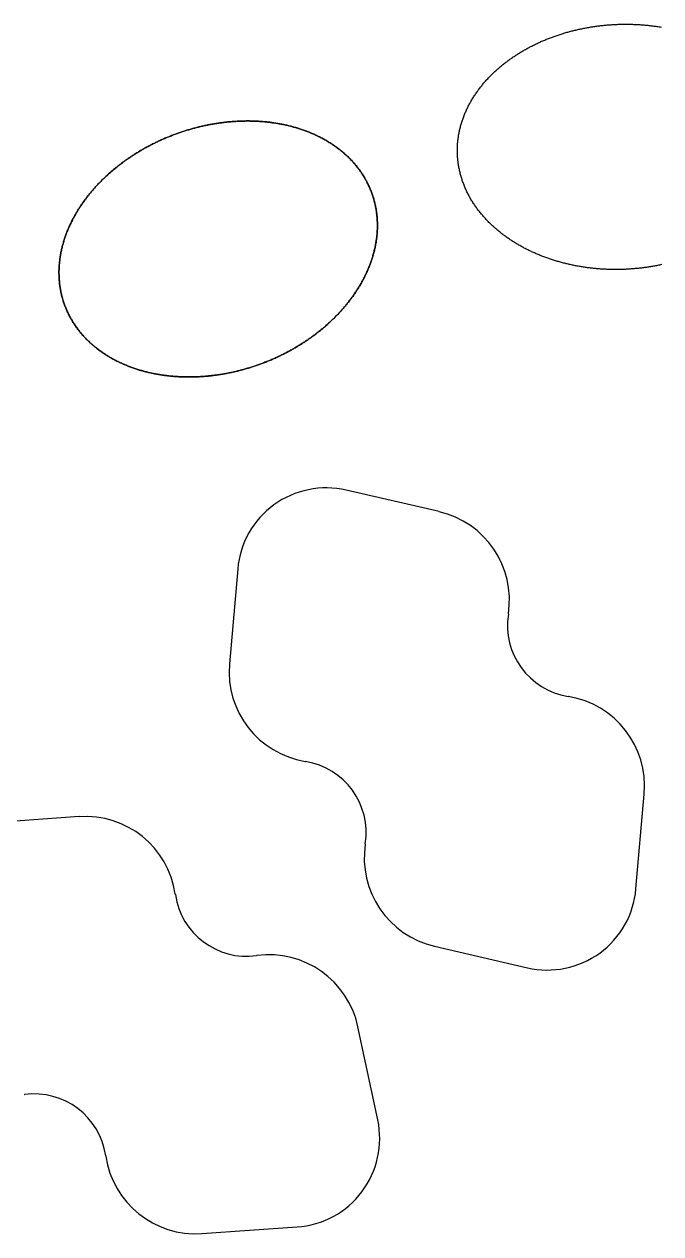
# Model space of a CAD drawing. Extents: x -88 to 61, y -41 to 84.
# Drawn here: x -58.2 to -27, y 23.8 to 83 of the extents above; entities that cross this region are included whole.
import ezdxf

# ---------------------------------------------------------------- set-up
doc = ezdxf.new("R2010")
doc.units = 0
doc.layers.get('0').update_dxf_attribs({"linetype": 'continuous'})

# ---------------------------------------------------------------- blocks, each defined once
blk = doc.blocks.new('CUT')
at = {"color": 0}
for p, q in [((-37.891, 59.14), (-42.439, 60.19)), ((-47.747, 56.334), (-48.152, 51.684)), ((-34.501, 54.117), (-34.498, 54.134)), ((-31.559, 50.09), (-31.577, 50.092)), ((-44.441, 46.91), (-44.423, 46.908)), ((-28.253, 40.666), (-27.848, 45.316)), ((-55.506, 44.207), (-60.163, 43.882)), ((-41.499, 42.883), (-41.502, 42.866)), ((-50.796, 40.394), (-50.798, 40.412)), ((-46.805, 37.403), (-46.823, 37.401)), ((-38.109, 37.86), (-33.561, 36.81)), ((-40.889, 29.358), (-41.86, 33.923)), ((-58.195, 30.597), (-58.177, 30.599)), ((-54.204, 27.606), (-54.202, 27.588)), ((-49.494, 23.793), (-44.837, 24.118))]:
    blk.add_line(p, q, dxfattribs=at)
blk.add_lwpolyline([(-27.001, 71.233), (-27.05, 71.222), (-27.099, 71.212), (-27.148, 71.202), (-27.197, 71.192), (-27.246, 71.183), (-27.295, 71.174), (-27.344, 71.164), (-27.393, 71.156), (-27.443, 71.147), (-27.492, 71.139), (-27.541, 71.131), (-27.591, 71.123), (-27.64, 71.115), (-27.69, 71.108), (-27.739, 71.1), (-27.789, 71.093), (-27.838, 71.087), (-27.888, 71.08), (-27.937, 71.074), (-27.987, 71.068), (-28.037, 71.062), (-28.086, 71.057), (-28.136, 71.051), (-28.186, 71.046), (-28.235, 71.041), (-28.285, 71.037), (-28.335, 71.032), (-28.385, 71.028), (-28.435, 71.024), (-28.485, 71.021), (-28.535, 71.017), (-28.584, 71.014), (-28.634, 71.011), (-28.684, 71.008), (-28.734, 71.006), (-28.784, 71.004), (-28.834, 71.001), (-28.884, 71), (-28.934, 70.998), (-28.984, 70.997), (-29.034, 70.996), (-29.084, 70.995), (-29.134, 70.994), (-29.184, 70.994), (-29.234, 70.994), (-29.284, 70.994), (-29.334, 70.994), (-29.384, 70.995), (-29.434, 70.995), (-29.484, 70.996), (-29.534, 70.998), (-29.584, 70.999), (-29.634, 71.001), (-29.684, 71.003), (-29.734, 71.005), (-29.784, 71.007), (-29.834, 71.01), (-29.884, 71.013), (-29.933, 71.016), (-29.983, 71.019), (-30.033, 71.023), (-30.083, 71.027), (-30.133, 71.031), (-30.183, 71.035), (-30.233, 71.04), (-30.282, 71.045), (-30.332, 71.05), (-30.382, 71.055), (-30.431, 71.061), (-30.481, 71.066), (-30.531, 71.072), (-30.58, 71.079), (-30.63, 71.085), (-30.679, 71.092), (-30.729, 71.099), (-30.778, 71.106), (-30.828, 71.114), (-30.877, 71.121), (-30.927, 71.129), (-30.976, 71.137), (-31.025, 71.146), (-31.075, 71.155), (-31.124, 71.163), (-31.173, 71.173), (-31.222, 71.182), (-31.271, 71.192), (-31.32, 71.202), (-31.369, 71.212), (-31.418, 71.222), (-31.467, 71.233), (-31.516, 71.244), (-31.564, 71.255), (-31.613, 71.266), (-31.662, 71.278), (-31.71, 71.29), (-31.759, 71.302), (-31.807, 71.314), (-31.855, 71.327), (-31.904, 71.34), (-31.952, 71.353), (-32, 71.366), (-32.048, 71.38), (-32.096, 71.394), (-32.144, 71.408), (-32.192, 71.423), (-32.24, 71.437), (-32.288, 71.452), (-32.335, 71.467), (-32.383, 71.483), (-32.43, 71.499), (-32.478, 71.514), (-32.525, 71.531), (-32.572, 71.547), (-32.619, 71.564), (-32.666, 71.581), (-32.713, 71.598), (-32.76, 71.616), (-32.807, 71.633), (-32.853, 71.652), (-32.9, 71.67), (-32.946, 71.688), (-32.993, 71.707), (-33.039, 71.726), (-33.085, 71.746), (-33.131, 71.765), (-33.177, 71.785), (-33.223, 71.805), (-33.268, 71.826), (-33.314, 71.847), (-33.359, 71.867), (-33.404, 71.889), (-33.45, 71.91), (-33.495, 71.932), (-33.54, 71.954), (-33.584, 71.976), (-33.629, 71.999), (-33.673, 72.022), (-33.718, 72.045), (-33.762, 72.068), (-33.806, 72.092), (-33.85, 72.116), (-33.893, 72.14), (-33.937, 72.165), (-33.98, 72.19), (-34.024, 72.215), (-34.067, 72.24), (-34.11, 72.266), (-34.153, 72.291), (-34.195, 72.318), (-34.238, 72.344), (-34.28, 72.371), (-34.322, 72.398), (-34.364, 72.425), (-34.406, 72.453), (-34.447, 72.481), (-34.488, 72.509), (-34.529, 72.537), (-34.57, 72.566), (-34.611, 72.595), (-34.652, 72.624), (-34.692, 72.654), (-34.732, 72.684), (-34.772, 72.714), (-34.812, 72.744), (-34.851, 72.775), (-34.89, 72.806), (-34.929, 72.837), (-34.968, 72.869), (-35.007, 72.9), (-35.045, 72.932), (-35.083, 72.965), (-35.121, 72.998), (-35.159, 73.031), (-35.196, 73.064), (-35.233, 73.097), (-35.27, 73.131), (-35.306, 73.165), (-35.343, 73.2), (-35.379, 73.234), (-35.414, 73.269), (-35.45, 73.305), (-35.485, 73.34), (-35.52, 73.376), (-35.555, 73.412), (-35.589, 73.448), (-35.623, 73.485), (-35.657, 73.522), (-35.69, 73.559), (-35.723, 73.597), (-35.756, 73.635), (-35.788, 73.673), (-35.82, 73.711), (-35.852, 73.75), (-35.883, 73.788), (-35.915, 73.828), (-35.945, 73.867), (-35.976, 73.907), (-36.006, 73.947), (-36.035, 73.987), (-36.065, 74.027), (-36.094, 74.068), (-36.122, 74.109), (-36.151, 74.151), (-36.178, 74.192), (-36.206, 74.234), (-36.233, 74.276), (-36.259, 74.318), (-36.286, 74.361), (-36.312, 74.404), (-36.337, 74.447), (-36.362, 74.49), (-36.387, 74.533), (-36.411, 74.577), (-36.435, 74.621), (-36.458, 74.665), (-36.481, 74.71), (-36.503, 74.755), (-36.525, 74.799), (-36.547, 74.845), (-36.568, 74.89), (-36.588, 74.936), (-36.608, 74.981), (-36.628, 75.027), (-36.647, 75.073), (-36.666, 75.12), (-36.684, 75.166), (-36.702, 75.213), (-36.719, 75.26), (-36.736, 75.307), (-36.752, 75.354), (-36.768, 75.402), (-36.784, 75.449), (-36.798, 75.497), (-36.813, 75.545), (-36.826, 75.593), (-36.839, 75.641), (-36.852, 75.69), (-36.864, 75.738), (-36.876, 75.787), (-36.887, 75.836), (-36.898, 75.884), (-36.908, 75.933), (-36.917, 75.983), (-36.926, 76.032), (-36.935, 76.081), (-36.943, 76.13), (-36.95, 76.18), (-36.957, 76.229), (-36.963, 76.279), (-36.969, 76.329), (-36.974, 76.378), (-36.978, 76.428), (-36.982, 76.478), (-36.986, 76.528), (-36.989, 76.578), (-36.991, 76.628), (-36.993, 76.678), (-36.994, 76.728), (-36.995, 76.778), (-36.995, 76.828), (-36.995, 76.878), (-36.994, 76.928), (-36.992, 76.978), (-36.99, 77.028), (-36.988, 77.078), (-36.985, 77.127), (-36.981, 77.177), (-36.977, 77.227), (-36.972, 77.277), (-36.966, 77.327), (-36.961, 77.376), (-36.954, 77.426), (-36.947, 77.475), (-36.94, 77.525), (-36.932, 77.574), (-36.923, 77.623), (-36.914, 77.673), (-36.904, 77.722), (-36.894, 77.771), (-36.884, 77.819), (-36.872, 77.868), (-36.861, 77.917), (-36.848, 77.965), (-36.836, 78.014), (-36.823, 78.062), (-36.809, 78.11), (-36.795, 78.158), (-36.78, 78.206), (-36.765, 78.253), (-36.749, 78.301), (-36.733, 78.348), (-36.716, 78.395), (-36.699, 78.442), (-36.682, 78.489), (-36.664, 78.536), (-36.645, 78.582), (-36.626, 78.628), (-36.607, 78.675), (-36.587, 78.72), (-36.567, 78.766), (-36.546, 78.812), (-36.525, 78.857), (-36.503, 78.902), (-36.481, 78.947), (-36.459, 78.992), (-36.436, 79.036), (-36.412, 79.08), (-36.389, 79.124), (-36.365, 79.168), (-36.34, 79.212), (-36.315, 79.255), (-36.29, 79.298), (-36.264, 79.341), (-36.238, 79.384), (-36.212, 79.426), (-36.185, 79.469), (-36.158, 79.511), (-36.131, 79.552), (-36.103, 79.594), (-36.074, 79.635), (-36.046, 79.676), (-36.017, 79.717), (-35.988, 79.757), (-35.958, 79.798), (-35.928, 79.838), (-35.898, 79.878), (-35.867, 79.917), (-35.836, 79.956), (-35.805, 79.995), (-35.774, 80.034), (-35.742, 80.073), (-35.71, 80.111), (-35.677, 80.149), (-35.645, 80.187), (-35.611, 80.225), (-35.578, 80.262), (-35.545, 80.299), (-35.511, 80.336), (-35.476, 80.372), (-35.442, 80.408), (-35.407, 80.444), (-35.372, 80.48), (-35.337, 80.515), (-35.302, 80.551), (-35.266, 80.586), (-35.23, 80.62), (-35.194, 80.655), (-35.157, 80.689), (-35.12, 80.723), (-35.083, 80.756), (-35.046, 80.79), (-35.009, 80.823), (-34.971, 80.856), (-34.933, 80.888), (-34.895, 80.921), (-34.857, 80.953), (-34.818, 80.985), (-34.779, 81.016), (-34.74, 81.048), (-34.701, 81.079), (-34.662, 81.109), (-34.622, 81.14), (-34.582, 81.17), (-34.542, 81.2), (-34.502, 81.23), (-34.462, 81.259), (-34.421, 81.289), (-34.38, 81.318), (-34.339, 81.346), (-34.298, 81.375), (-34.257, 81.403), (-34.216, 81.431), (-34.174, 81.459), (-34.132, 81.486), (-34.09, 81.513), (-34.048, 81.54), (-34.006, 81.567), (-33.963, 81.593), (-33.921, 81.619), (-33.878, 81.645), (-33.835, 81.671), (-33.792, 81.696), (-33.749, 81.721), (-33.705, 81.746), (-33.662, 81.771), (-33.618, 81.795), (-33.574, 81.819), (-33.53, 81.843), (-33.486, 81.867), (-33.442, 81.89), (-33.398, 81.913), (-33.353, 81.936), (-33.309, 81.959), (-33.264, 81.981), (-33.219, 82.003), (-33.174, 82.025), (-33.129, 82.047), (-33.084, 82.068), (-33.038, 82.089), (-32.993, 82.11), (-32.947, 82.13), (-32.902, 82.151), (-32.856, 82.171), (-32.81, 82.191), (-32.764, 82.21), (-32.718, 82.23), (-32.672, 82.249), (-32.626, 82.268), (-32.579, 82.287), (-32.533, 82.305), (-32.486, 82.323), (-32.439, 82.341), (-32.393, 82.359), (-32.346, 82.376), (-32.299, 82.393), (-32.252, 82.41), (-32.205, 82.427), (-32.157, 82.443), (-32.11, 82.46), (-32.063, 82.476), (-32.015, 82.491), (-31.968, 82.507), (-31.92, 82.522), (-31.872, 82.537), (-31.825, 82.552), (-31.777, 82.566), (-31.729, 82.581), (-31.681, 82.595), (-31.633, 82.608), (-31.585, 82.622), (-31.537, 82.635), (-31.488, 82.648), (-31.44, 82.661), (-31.392, 82.674), (-31.343, 82.686), (-31.295, 82.698), (-31.246, 82.71), (-31.197, 82.722), (-31.149, 82.734), (-31.1, 82.745), (-31.051, 82.756), (-31.002, 82.766), (-30.954, 82.777), (-30.905, 82.787), (-30.856, 82.797), (-30.807, 82.807), (-30.758, 82.817), (-30.708, 82.826), (-30.659, 82.835), (-30.61, 82.844), (-30.561, 82.852), (-30.511, 82.861), (-30.462, 82.869), (-30.413, 82.877), (-30.363, 82.884), (-30.314, 82.892), (-30.264, 82.899), (-30.215, 82.906), (-30.165, 82.913), (-30.116, 82.919), (-30.066, 82.926), (-30.017, 82.932), (-29.967, 82.937), (-29.917, 82.943), (-29.867, 82.948), (-29.818, 82.953), (-29.768, 82.958), (-29.718, 82.963), (-29.668, 82.967), (-29.619, 82.971), (-29.569, 82.975), (-29.519, 82.979), (-29.469, 82.983), (-29.419, 82.986), (-29.369, 82.989), (-29.319, 82.992), (-29.269, 82.994), (-29.219, 82.996), (-29.169, 82.998), (-29.119, 83), (-29.069, 83.002), (-29.019, 83.003), (-28.969, 83.004), (-28.92, 83.005), (-28.87, 83.006), (-28.82, 83.006), (-28.77, 83.006), (-28.72, 83.006), (-28.67, 83.006), (-28.62, 83.006), (-28.57, 83.005), (-28.52, 83.004), (-28.47, 83.003), (-28.42, 83.001), (-28.37, 82.999), (-28.32, 82.997), (-28.27, 82.995), (-28.22, 82.993), (-28.17, 82.99), (-28.12, 82.987), (-28.07, 82.984), (-28.02, 82.981), (-27.97, 82.977), (-27.92, 82.973), (-27.871, 82.969), (-27.821, 82.965), (-27.771, 82.96), (-27.721, 82.956), (-27.671, 82.951), (-27.622, 82.945), (-27.572, 82.94), (-27.522, 82.934), (-27.473, 82.928), (-27.423, 82.922), (-27.374, 82.915), (-27.324, 82.909), (-27.274, 82.902), (-27.225, 82.894), (-27.176, 82.887), (-27.126, 82.879), (-27.077, 82.871), (-27.027, 82.863)], dxfattribs=at)
for points in [[(-41.182, 74.736), (-41.166, 74.689), (-41.149, 74.642), (-41.134, 74.594), (-41.118, 74.547), (-41.104, 74.499), (-41.089, 74.451), (-41.076, 74.403), (-41.063, 74.355), (-41.05, 74.306), (-41.038, 74.258), (-41.026, 74.209), (-41.015, 74.16), (-41.005, 74.111), (-40.995, 74.062), (-40.986, 74.013), (-40.977, 73.964), (-40.968, 73.915), (-40.961, 73.865), (-40.953, 73.816), (-40.947, 73.766), (-40.94, 73.717), (-40.935, 73.667), (-40.93, 73.617), (-40.925, 73.568), (-40.921, 73.518), (-40.918, 73.468), (-40.915, 73.418), (-40.912, 73.368), (-40.91, 73.318), (-40.909, 73.268), (-40.908, 73.218), (-40.907, 73.168), (-40.908, 73.118), (-40.908, 73.068), (-40.909, 73.018), (-40.911, 72.968), (-40.913, 72.918), (-40.916, 72.868), (-40.919, 72.818), (-40.923, 72.769), (-40.927, 72.719), (-40.931, 72.669), (-40.936, 72.619), (-40.942, 72.569), (-40.948, 72.52), (-40.955, 72.47), (-40.962, 72.421), (-40.969, 72.371), (-40.977, 72.322), (-40.986, 72.273), (-40.995, 72.224), (-41.004, 72.174), (-41.014, 72.125), (-41.024, 72.076), (-41.035, 72.028), (-41.046, 71.979), (-41.057, 71.93), (-41.069, 71.882), (-41.082, 71.833), (-41.095, 71.785), (-41.108, 71.737), (-41.122, 71.689), (-41.136, 71.641), (-41.15, 71.593), (-41.165, 71.545), (-41.181, 71.498), (-41.196, 71.45), (-41.213, 71.403), (-41.229, 71.356), (-41.246, 71.309), (-41.263, 71.262), (-41.281, 71.215), (-41.299, 71.168), (-41.318, 71.122), (-41.336, 71.075), (-41.356, 71.029), (-41.375, 70.983), (-41.395, 70.937), (-41.415, 70.892), (-41.436, 70.846), (-41.457, 70.801), (-41.478, 70.756), (-41.5, 70.711), (-41.522, 70.666), (-41.545, 70.621), (-41.567, 70.576), (-41.59, 70.532), (-41.614, 70.488), (-41.637, 70.444), (-41.661, 70.4), (-41.686, 70.356), (-41.71, 70.313), (-41.735, 70.269), (-41.76, 70.226), (-41.786, 70.183), (-41.812, 70.14), (-41.838, 70.098), (-41.864, 70.055), (-41.891, 70.013), (-41.918, 69.971), (-41.946, 69.929), (-41.973, 69.888), (-42.001, 69.846), (-42.029, 69.805), (-42.058, 69.764), (-42.086, 69.723), (-42.115, 69.682), (-42.144, 69.641), (-42.174, 69.601), (-42.204, 69.561), (-42.234, 69.521), (-42.264, 69.481), (-42.295, 69.441), (-42.325, 69.402), (-42.356, 69.363), (-42.388, 69.324), (-42.419, 69.285), (-42.451, 69.246), (-42.483, 69.208), (-42.515, 69.17), (-42.547, 69.132), (-42.58, 69.094), (-42.613, 69.056), (-42.646, 69.019), (-42.68, 68.981), (-42.713, 68.944), (-42.747, 68.907), (-42.781, 68.871), (-42.815, 68.834), (-42.85, 68.798), (-42.884, 68.762), (-42.919, 68.726), (-42.954, 68.691), (-42.989, 68.655), (-43.025, 68.62), (-43.061, 68.585), (-43.096, 68.55), (-43.132, 68.515), (-43.169, 68.481), (-43.205, 68.447), (-43.242, 68.413), (-43.279, 68.379), (-43.316, 68.345), (-43.353, 68.312), (-43.39, 68.279), (-43.428, 68.246), (-43.465, 68.213), (-43.503, 68.18), (-43.541, 68.148), (-43.58, 68.115), (-43.618, 68.083), (-43.657, 68.052), (-43.695, 68.02), (-43.734, 67.989), (-43.773, 67.958), (-43.813, 67.927), (-43.852, 67.896), (-43.892, 67.865), (-43.931, 67.835), (-43.971, 67.805), (-44.011, 67.775), (-44.052, 67.745), (-44.092, 67.716), (-44.132, 67.686), (-44.173, 67.657), (-44.214, 67.628), (-44.255, 67.6), (-44.296, 67.571), (-44.337, 67.543), (-44.379, 67.515), (-44.42, 67.487), (-44.462, 67.459), (-44.503, 67.432), (-44.545, 67.404), (-44.587, 67.377), (-44.63, 67.351), (-44.672, 67.324), (-44.714, 67.298), (-44.757, 67.271), (-44.8, 67.245), (-44.843, 67.22), (-44.886, 67.194), (-44.929, 67.169), (-44.972, 67.144), (-45.015, 67.119), (-45.059, 67.094), (-45.102, 67.069), (-45.146, 67.045), (-45.19, 67.021), (-45.234, 66.997), (-45.278, 66.973), (-45.322, 66.95), (-45.366, 66.927), (-45.41, 66.904), (-45.455, 66.881), (-45.499, 66.858), (-45.544, 66.836), (-45.589, 66.814), (-45.634, 66.792), (-45.679, 66.77), (-45.724, 66.748), (-45.769, 66.727), (-45.815, 66.706), (-45.86, 66.685), (-45.906, 66.664), (-45.951, 66.644), (-45.997, 66.623), (-46.043, 66.603), (-46.089, 66.583), (-46.135, 66.564), (-46.181, 66.544), (-46.227, 66.525), (-46.273, 66.506), (-46.319, 66.488), (-46.366, 66.469), (-46.412, 66.451), (-46.459, 66.433), (-46.506, 66.415), (-46.552, 66.397), (-46.599, 66.38), (-46.646, 66.362), (-46.693, 66.345), (-46.74, 66.329), (-46.788, 66.312), (-46.835, 66.296), (-46.882, 66.28), (-46.93, 66.264), (-46.977, 66.248), (-47.025, 66.233), (-47.072, 66.217), (-47.12, 66.202), (-47.168, 66.188), (-47.215, 66.173), (-47.263, 66.159), (-47.311, 66.145), (-47.359, 66.131), (-47.408, 66.117), (-47.456, 66.104), (-47.504, 66.091), (-47.552, 66.078), (-47.601, 66.065), (-47.649, 66.052), (-47.697, 66.04), (-47.746, 66.028), (-47.795, 66.016), (-47.843, 66.005), (-47.892, 65.993), (-47.941, 65.982), (-47.989, 65.971), (-48.038, 65.961), (-48.087, 65.95), (-48.136, 65.94), (-48.185, 65.93), (-48.234, 65.92), (-48.283, 65.911), (-48.332, 65.902), (-48.382, 65.893), (-48.431, 65.884), (-48.48, 65.875), (-48.529, 65.867), (-48.579, 65.859), (-48.628, 65.851), (-48.678, 65.844), (-48.727, 65.836), (-48.777, 65.829), (-48.826, 65.822), (-48.876, 65.816), (-48.925, 65.81), (-48.975, 65.803), (-49.024, 65.798), (-49.074, 65.792), (-49.124, 65.787), (-49.174, 65.782), (-49.223, 65.777), (-49.273, 65.772), (-49.323, 65.768), (-49.373, 65.764), (-49.423, 65.76), (-49.473, 65.756), (-49.522, 65.753), (-49.572, 65.75), (-49.622, 65.747), (-49.672, 65.744), (-49.722, 65.742), (-49.772, 65.74), (-49.822, 65.738), (-49.872, 65.737), (-49.922, 65.735), (-49.972, 65.734), (-50.022, 65.734), (-50.072, 65.733), (-50.122, 65.733), (-50.172, 65.733), (-50.222, 65.733), (-50.272, 65.734), (-50.322, 65.735), (-50.372, 65.736), (-50.422, 65.737), (-50.472, 65.739), (-50.522, 65.741), (-50.572, 65.743), (-50.622, 65.746), (-50.672, 65.749), (-50.722, 65.752), (-50.771, 65.755), (-50.821, 65.759), (-50.871, 65.762), (-50.921, 65.767), (-50.971, 65.771), (-51.021, 65.776), (-51.07, 65.781), (-51.12, 65.786), (-51.17, 65.792), (-51.219, 65.798), (-51.269, 65.804), (-51.319, 65.81), (-51.368, 65.817), (-51.418, 65.824), (-51.467, 65.832), (-51.516, 65.839), (-51.566, 65.847), (-51.615, 65.856), (-51.664, 65.864), (-51.714, 65.873), (-51.763, 65.882), (-51.812, 65.892), (-51.861, 65.901), (-51.91, 65.911), (-51.959, 65.922), (-52.008, 65.933), (-52.056, 65.944), (-52.105, 65.955), (-52.154, 65.967), (-52.202, 65.978), (-52.251, 65.991), (-52.299, 66.003), (-52.347, 66.016), (-52.396, 66.029), (-52.444, 66.043), (-52.492, 66.057), (-52.54, 66.071), (-52.588, 66.085), (-52.635, 66.1), (-52.683, 66.115), (-52.731, 66.131), (-52.778, 66.147), (-52.825, 66.163), (-52.873, 66.179), (-52.92, 66.196), (-52.967, 66.213), (-53.013, 66.231), (-53.06, 66.249), (-53.107, 66.267), (-53.153, 66.285), (-53.2, 66.304), (-53.246, 66.323), (-53.292, 66.343), (-53.338, 66.363), (-53.383, 66.383), (-53.429, 66.403), (-53.474, 66.424), (-53.52, 66.446), (-53.565, 66.467), (-53.61, 66.489), (-53.654, 66.511), (-53.699, 66.534), (-53.743, 66.557), (-53.788, 66.58), (-53.832, 66.604), (-53.876, 66.628), (-53.919, 66.652), (-53.963, 66.677), (-54.006, 66.702), (-54.049, 66.728), (-54.092, 66.754), (-54.134, 66.78), (-54.177, 66.806), (-54.219, 66.833), (-54.261, 66.861), (-54.302, 66.888), (-54.344, 66.916), (-54.385, 66.945), (-54.426, 66.973), (-54.467, 67.002), (-54.507, 67.032), (-54.547, 67.062), (-54.587, 67.092), (-54.627, 67.122), (-54.666, 67.153), (-54.705, 67.184), (-54.744, 67.216), (-54.782, 67.248), (-54.82, 67.28), (-54.858, 67.313), (-54.896, 67.346), (-54.933, 67.379), (-54.97, 67.413), (-55.006, 67.447), (-55.043, 67.482), (-55.079, 67.516), (-55.114, 67.552), (-55.149, 67.587), (-55.184, 67.623), (-55.219, 67.659), (-55.253, 67.696), (-55.287, 67.732), (-55.32, 67.77), (-55.353, 67.807), (-55.386, 67.845), (-55.418, 67.883), (-55.45, 67.922), (-55.481, 67.961), (-55.512, 68), (-55.543, 68.039), (-55.573, 68.079), (-55.603, 68.119), (-55.633, 68.16), (-55.662, 68.2), (-55.69, 68.241), (-55.718, 68.283), (-55.746, 68.325), (-55.773, 68.366), (-55.8, 68.409), (-55.826, 68.451), (-55.852, 68.494), (-55.877, 68.537), (-55.902, 68.581), (-55.926, 68.624), (-55.95, 68.668), (-55.974, 68.712), (-55.997, 68.757), (-56.019, 68.801), (-56.041, 68.846), (-56.063, 68.891), (-56.084, 68.937), (-56.104, 68.982), (-56.124, 69.028), (-56.144, 69.074), (-56.163, 69.121), (-56.181, 69.167), (-56.199, 69.214), (-56.216, 69.261), (-56.233, 69.308), (-56.25, 69.355), (-56.265, 69.402), (-56.281, 69.45), (-56.295, 69.498), (-56.31, 69.546), (-56.323, 69.594), (-56.337, 69.642), (-56.349, 69.69), (-56.361, 69.739), (-56.373, 69.787), (-56.384, 69.836), (-56.394, 69.885), (-56.404, 69.934), (-56.414, 69.983), (-56.423, 70.032), (-56.431, 70.082), (-56.439, 70.131), (-56.446, 70.181), (-56.453, 70.23), (-56.459, 70.28), (-56.465, 70.329), (-56.47, 70.379), (-56.475, 70.429), (-56.479, 70.479), (-56.482, 70.529), (-56.485, 70.579), (-56.488, 70.628), (-56.49, 70.678), (-56.491, 70.728), (-56.492, 70.778), (-56.493, 70.828), (-56.492, 70.878), (-56.492, 70.928), (-56.491, 70.978), (-56.489, 71.028), (-56.487, 71.078), (-56.484, 71.128), (-56.481, 71.178), (-56.478, 71.228), (-56.474, 71.278), (-56.469, 71.328), (-56.464, 71.377), (-56.458, 71.427), (-56.452, 71.477), (-56.446, 71.526), (-56.439, 71.576), (-56.431, 71.625), (-56.423, 71.675), (-56.415, 71.724), (-56.406, 71.773), (-56.397, 71.822), (-56.387, 71.871), (-56.377, 71.92), (-56.366, 71.969), (-56.355, 72.018), (-56.344, 72.066), (-56.332, 72.115), (-56.319, 72.163), (-56.306, 72.212), (-56.293, 72.26), (-56.279, 72.308), (-56.265, 72.356), (-56.251, 72.404), (-56.236, 72.452), (-56.22, 72.499), (-56.205, 72.547), (-56.189, 72.594), (-56.172, 72.641), (-56.155, 72.688), (-56.138, 72.735), (-56.12, 72.782), (-56.102, 72.828), (-56.084, 72.875), (-56.065, 72.921), (-56.046, 72.967), (-56.026, 73.013), (-56.006, 73.059), (-55.986, 73.105), (-55.965, 73.151), (-55.944, 73.196), (-55.923, 73.241), (-55.901, 73.286), (-55.879, 73.331), (-55.857, 73.376), (-55.834, 73.42), (-55.811, 73.465), (-55.788, 73.509), (-55.764, 73.553), (-55.74, 73.597), (-55.716, 73.641), (-55.691, 73.684), (-55.667, 73.728), (-55.641, 73.771), (-55.616, 73.814), (-55.59, 73.857), (-55.564, 73.899), (-55.537, 73.942), (-55.511, 73.984), (-55.484, 74.026), (-55.456, 74.068), (-55.429, 74.11), (-55.401, 74.151), (-55.373, 74.192), (-55.344, 74.234), (-55.316, 74.275), (-55.287, 74.315), (-55.258, 74.356), (-55.228, 74.396), (-55.198, 74.436), (-55.168, 74.476), (-55.138, 74.516), (-55.108, 74.556), (-55.077, 74.595), (-55.046, 74.635), (-55.015, 74.674), (-54.983, 74.712), (-54.951, 74.751), (-54.919, 74.79), (-54.887, 74.828), (-54.855, 74.866), (-54.822, 74.904), (-54.789, 74.941), (-54.756, 74.979), (-54.723, 75.016), (-54.689, 75.053), (-54.655, 75.09), (-54.621, 75.127), (-54.587, 75.163), (-54.553, 75.199), (-54.518, 75.235), (-54.483, 75.271), (-54.448, 75.307), (-54.413, 75.342), (-54.378, 75.378), (-54.342, 75.413), (-54.306, 75.448), (-54.27, 75.482), (-54.234, 75.517), (-54.197, 75.551), (-54.161, 75.585), (-54.124, 75.619), (-54.087, 75.652), (-54.05, 75.686), (-54.012, 75.719), (-53.975, 75.752), (-53.937, 75.785), (-53.899, 75.818), (-53.861, 75.85), (-53.823, 75.882), (-53.785, 75.914), (-53.746, 75.946), (-53.707, 75.978), (-53.668, 76.009), (-53.629, 76.04), (-53.59, 76.071), (-53.551, 76.102), (-53.511, 76.133), (-53.471, 76.163), (-53.431, 76.193), (-53.391, 76.223), (-53.351, 76.253), (-53.311, 76.282), (-53.27, 76.312), (-53.23, 76.341), (-53.189, 76.37), (-53.148, 76.398), (-53.107, 76.427), (-53.066, 76.455), (-53.024, 76.483), (-52.983, 76.511), (-52.941, 76.539), (-52.899, 76.566), (-52.858, 76.594), (-52.816, 76.621), (-52.773, 76.648), (-52.731, 76.674), (-52.689, 76.701), (-52.646, 76.727), (-52.603, 76.753), (-52.56, 76.779), (-52.517, 76.804), (-52.474, 76.83), (-52.431, 76.855), (-52.388, 76.88), (-52.344, 76.904), (-52.301, 76.929), (-52.257, 76.953), (-52.213, 76.977), (-52.169, 77.001), (-52.125, 77.025), (-52.081, 77.049), (-52.037, 77.072), (-51.993, 77.095), (-51.948, 77.118), (-51.904, 77.14), (-51.859, 77.163), (-51.814, 77.185), (-51.769, 77.207), (-51.724, 77.229), (-51.679, 77.25), (-51.634, 77.272), (-51.589, 77.293), (-51.543, 77.314), (-51.498, 77.334), (-51.452, 77.355), (-51.406, 77.375), (-51.361, 77.395), (-51.315, 77.415), (-51.269, 77.435), (-51.223, 77.454), (-51.176, 77.473), (-51.13, 77.492), (-51.084, 77.511), (-51.037, 77.53), (-50.991, 77.548), (-50.944, 77.566), (-50.898, 77.584), (-50.851, 77.602), (-50.804, 77.619), (-50.757, 77.636), (-50.71, 77.653), (-50.663, 77.67), (-50.616, 77.687), (-50.569, 77.703), (-50.521, 77.719), (-50.474, 77.735), (-50.426, 77.751), (-50.379, 77.766), (-50.331, 77.782), (-50.283, 77.797), (-50.236, 77.811), (-50.188, 77.826), (-50.14, 77.84), (-50.092, 77.854), (-50.044, 77.868), (-49.996, 77.882), (-49.948, 77.895), (-49.899, 77.909), (-49.851, 77.922), (-49.803, 77.934), (-49.754, 77.947), (-49.706, 77.959), (-49.657, 77.971), (-49.609, 77.983), (-49.56, 77.995), (-49.512, 78.006), (-49.463, 78.017), (-49.414, 78.028), (-49.365, 78.039), (-49.316, 78.049), (-49.267, 78.059), (-49.218, 78.069), (-49.169, 78.079), (-49.12, 78.088), (-49.071, 78.098), (-49.022, 78.107), (-48.973, 78.116), (-48.923, 78.124), (-48.874, 78.132), (-48.825, 78.14), (-48.775, 78.148), (-48.726, 78.156), (-48.676, 78.163), (-48.627, 78.17), (-48.577, 78.177), (-48.528, 78.184), (-48.478, 78.19), (-48.429, 78.196), (-48.379, 78.202), (-48.329, 78.208), (-48.28, 78.213), (-48.23, 78.218), (-48.18, 78.223), (-48.13, 78.228), (-48.08, 78.232), (-48.031, 78.236), (-47.981, 78.24), (-47.931, 78.244), (-47.881, 78.247), (-47.831, 78.25), (-47.781, 78.253), (-47.731, 78.255), (-47.681, 78.258), (-47.631, 78.26), (-47.581, 78.262), (-47.531, 78.263), (-47.481, 78.264), (-47.431, 78.266), (-47.381, 78.266), (-47.331, 78.267), (-47.281, 78.267), (-47.231, 78.267), (-47.181, 78.267), (-47.131, 78.266), (-47.081, 78.265), (-47.032, 78.264), (-46.982, 78.263), (-46.932, 78.261), (-46.882, 78.259), (-46.832, 78.257), (-46.782, 78.254), (-46.732, 78.252), (-46.682, 78.249), (-46.632, 78.245), (-46.582, 78.242), (-46.532, 78.238), (-46.482, 78.234), (-46.433, 78.229), (-46.383, 78.224), (-46.333, 78.219), (-46.283, 78.214), (-46.234, 78.209), (-46.184, 78.203), (-46.134, 78.196), (-46.085, 78.19), (-46.035, 78.183), (-45.986, 78.176), (-45.936, 78.169), (-45.887, 78.161), (-45.838, 78.153), (-45.788, 78.145), (-45.739, 78.136), (-45.69, 78.128), (-45.641, 78.119), (-45.592, 78.109), (-45.543, 78.099), (-45.494, 78.089), (-45.445, 78.079), (-45.396, 78.068), (-45.347, 78.057), (-45.298, 78.046), (-45.25, 78.034), (-45.201, 78.022), (-45.153, 78.01), (-45.104, 77.998), (-45.056, 77.985), (-45.008, 77.972), (-44.96, 77.958), (-44.911, 77.944), (-44.864, 77.93), (-44.816, 77.916), (-44.768, 77.901), (-44.72, 77.886), (-44.673, 77.87), (-44.625, 77.854), (-44.578, 77.838), (-44.531, 77.822), (-44.484, 77.805), (-44.437, 77.788), (-44.39, 77.77), (-44.343, 77.753), (-44.296, 77.734), (-44.25, 77.716), (-44.204, 77.697), (-44.157, 77.678), (-44.111, 77.659), (-44.066, 77.639), (-44.02, 77.619), (-43.974, 77.598), (-43.929, 77.577), (-43.883, 77.556), (-43.838, 77.534), (-43.793, 77.512), (-43.749, 77.49), (-43.704, 77.468), (-43.66, 77.445), (-43.615, 77.421), (-43.571, 77.398), (-43.528, 77.374), (-43.484, 77.349), (-43.44, 77.324), (-43.397, 77.299), (-43.354, 77.274), (-43.311, 77.248), (-43.269, 77.222), (-43.226, 77.195), (-43.184, 77.169), (-43.142, 77.141), (-43.101, 77.114), (-43.059, 77.086), (-43.018, 77.057), (-42.977, 77.029), (-42.936, 77), (-42.896, 76.97), (-42.856, 76.94), (-42.816, 76.91), (-42.776, 76.88), (-42.737, 76.849), (-42.698, 76.818), (-42.659, 76.786), (-42.62, 76.754), (-42.582, 76.722), (-42.544, 76.689), (-42.507, 76.656), (-42.47, 76.623), (-42.433, 76.589), (-42.396, 76.555), (-42.36, 76.521), (-42.324, 76.486), (-42.288, 76.451), (-42.253, 76.416), (-42.218, 76.38), (-42.184, 76.344), (-42.149, 76.307), (-42.116, 76.27), (-42.082, 76.233), (-42.049, 76.196), (-42.016, 76.158), (-41.984, 76.12), (-41.952, 76.081), (-41.921, 76.042), (-41.89, 76.003), (-41.859, 75.964), (-41.829, 75.924), (-41.799, 75.884), (-41.769, 75.843), (-41.74, 75.802), (-41.712, 75.761), (-41.684, 75.72), (-41.656, 75.678), (-41.629, 75.636), (-41.602, 75.594), (-41.576, 75.552), (-41.55, 75.509), (-41.525, 75.466), (-41.5, 75.423), (-41.475, 75.379), (-41.451, 75.335), (-41.428, 75.291), (-41.405, 75.246), (-41.382, 75.202), (-41.36, 75.157), (-41.339, 75.112), (-41.318, 75.066), (-41.297, 75.021), (-41.277, 74.975), (-41.258, 74.929), (-41.239, 74.883), (-41.22, 74.836), (-41.202, 74.79), (-41.185, 74.743)], [(-41.182, 74.736), (-41.2, 74.783), (-41.218, 74.83), (-41.236, 74.876), (-41.255, 74.923), (-41.274, 74.969), (-41.294, 75.014), (-41.315, 75.06), (-41.336, 75.105), (-41.357, 75.151), (-41.379, 75.196), (-41.402, 75.24), (-41.425, 75.285), (-41.448, 75.329), (-41.472, 75.373), (-41.496, 75.416), (-41.521, 75.46), (-41.546, 75.503), (-41.572, 75.546), (-41.598, 75.588), (-41.625, 75.631), (-41.652, 75.673), (-41.68, 75.714), (-41.708, 75.756), (-41.736, 75.797), (-41.765, 75.838), (-41.795, 75.878), (-41.825, 75.918), (-41.855, 75.958), (-41.885, 75.998), (-41.916, 76.037), (-41.948, 76.076), (-41.98, 76.114), (-42.012, 76.152), (-42.045, 76.19), (-42.078, 76.228), (-42.111, 76.265), (-42.145, 76.302), (-42.179, 76.338), (-42.213, 76.375), (-42.248, 76.411), (-42.283, 76.446), (-42.319, 76.481), (-42.355, 76.516), (-42.391, 76.55), (-42.428, 76.585), (-42.464, 76.618), (-42.502, 76.652), (-42.539, 76.685), (-42.577, 76.717), (-42.615, 76.75), (-42.654, 76.782), (-42.692, 76.813), (-42.731, 76.845), (-42.771, 76.876), (-42.81, 76.906), (-42.85, 76.936), (-42.89, 76.966), (-42.931, 76.996), (-42.971, 77.025), (-43.012, 77.053), (-43.053, 77.082), (-43.095, 77.11), (-43.136, 77.137), (-43.178, 77.165), (-43.22, 77.192), (-43.263, 77.218), (-43.305, 77.244), (-43.348, 77.27), (-43.391, 77.296), (-43.434, 77.321), (-43.478, 77.346), (-43.521, 77.37), (-43.565, 77.394), (-43.609, 77.418), (-43.653, 77.441), (-43.698, 77.464), (-43.742, 77.487), (-43.787, 77.509), (-43.832, 77.531), (-43.877, 77.553), (-43.922, 77.574), (-43.968, 77.595), (-44.013, 77.616), (-44.059, 77.636), (-44.105, 77.656), (-44.151, 77.675), (-44.197, 77.695), (-44.244, 77.713), (-44.29, 77.732), (-44.337, 77.75), (-44.383, 77.768), (-44.43, 77.785), (-44.477, 77.803), (-44.524, 77.819), (-44.571, 77.836), (-44.619, 77.852), (-44.666, 77.868), (-44.714, 77.883), (-44.761, 77.899), (-44.809, 77.913), (-44.857, 77.928), (-44.905, 77.942), (-44.953, 77.956), (-45.001, 77.97), (-45.049, 77.983), (-45.097, 77.996), (-45.146, 78.008), (-45.194, 78.021), (-45.243, 78.033), (-45.291, 78.044), (-45.34, 78.056), (-45.389, 78.067), (-45.438, 78.077), (-45.487, 78.088), (-45.536, 78.098), (-45.585, 78.108), (-45.634, 78.117), (-45.683, 78.126), (-45.732, 78.135), (-45.781, 78.144), (-45.831, 78.152), (-45.88, 78.16), (-45.929, 78.168), (-45.979, 78.175), (-46.028, 78.182), (-46.078, 78.189), (-46.128, 78.196), (-46.177, 78.202), (-46.227, 78.208), (-46.276, 78.213), (-46.326, 78.219), (-46.376, 78.224), (-46.426, 78.229), (-46.475, 78.233), (-46.525, 78.237), (-46.575, 78.241), (-46.625, 78.245), (-46.675, 78.248), (-46.725, 78.251), (-46.775, 78.254), (-46.825, 78.257), (-46.875, 78.259), (-46.925, 78.261), (-46.975, 78.262), (-47.025, 78.264), (-47.075, 78.265), (-47.125, 78.266), (-47.175, 78.267), (-47.225, 78.267), (-47.275, 78.267), (-47.325, 78.267), (-47.375, 78.266), (-47.424, 78.266), (-47.474, 78.265), (-47.524, 78.263), (-47.574, 78.262), (-47.624, 78.26), (-47.674, 78.258), (-47.724, 78.256), (-47.774, 78.253), (-47.824, 78.25), (-47.874, 78.247), (-47.924, 78.244), (-47.974, 78.24), (-48.024, 78.237), (-48.074, 78.233), (-48.123, 78.228), (-48.173, 78.224), (-48.223, 78.219), (-48.273, 78.214), (-48.322, 78.208), (-48.372, 78.203), (-48.422, 78.197), (-48.471, 78.191), (-48.521, 78.185), (-48.57, 78.178), (-48.62, 78.171), (-48.67, 78.164), (-48.719, 78.157), (-48.768, 78.149), (-48.818, 78.142), (-48.867, 78.134), (-48.916, 78.125), (-48.966, 78.117), (-49.015, 78.108), (-49.064, 78.099), (-49.113, 78.09), (-49.162, 78.08), (-49.211, 78.071), (-49.26, 78.061), (-49.309, 78.051), (-49.358, 78.04), (-49.407, 78.029), (-49.456, 78.019), (-49.505, 78.008), (-49.553, 77.996), (-49.602, 77.985), (-49.651, 77.973), (-49.699, 77.961), (-49.748, 77.949), (-49.796, 77.936), (-49.844, 77.923), (-49.893, 77.91), (-49.941, 77.897), (-49.989, 77.884), (-50.037, 77.87), (-50.085, 77.856), (-50.133, 77.842), (-50.181, 77.828), (-50.229, 77.813), (-50.277, 77.799), (-50.324, 77.784), (-50.372, 77.768), (-50.42, 77.753), (-50.467, 77.737), (-50.515, 77.721), (-50.562, 77.705), (-50.609, 77.689), (-50.656, 77.672), (-50.703, 77.656), (-50.75, 77.639), (-50.797, 77.622), (-50.844, 77.604), (-50.891, 77.586), (-50.938, 77.569), (-50.984, 77.551), (-51.031, 77.532), (-51.077, 77.514), (-51.124, 77.495), (-51.17, 77.476), (-51.216, 77.457), (-51.262, 77.437), (-51.308, 77.418), (-51.354, 77.398), (-51.4, 77.378), (-51.446, 77.358), (-51.491, 77.337), (-51.537, 77.317), (-51.582, 77.296), (-51.628, 77.275), (-51.673, 77.253), (-51.718, 77.232), (-51.763, 77.21), (-51.808, 77.188), (-51.853, 77.166), (-51.897, 77.143), (-51.942, 77.121), (-51.986, 77.098), (-52.031, 77.075), (-52.075, 77.052), (-52.119, 77.028), (-52.163, 77.005), (-52.207, 76.981), (-52.251, 76.957), (-52.295, 76.932), (-52.338, 76.908), (-52.382, 76.883), (-52.425, 76.858), (-52.468, 76.833), (-52.511, 76.808), (-52.554, 76.782), (-52.597, 76.756), (-52.64, 76.73), (-52.683, 76.704), (-52.725, 76.678), (-52.767, 76.651), (-52.81, 76.624), (-52.852, 76.597), (-52.894, 76.57), (-52.935, 76.543), (-52.977, 76.515), (-53.019, 76.487), (-53.06, 76.459), (-53.101, 76.431), (-53.142, 76.402), (-53.183, 76.374), (-53.224, 76.345), (-53.265, 76.316), (-53.305, 76.286), (-53.346, 76.257), (-53.386, 76.227), (-53.426, 76.197), (-53.466, 76.167), (-53.506, 76.137), (-53.545, 76.106), (-53.585, 76.076), (-53.624, 76.045), (-53.663, 76.013), (-53.702, 75.982), (-53.741, 75.951), (-53.779, 75.919), (-53.818, 75.887), (-53.856, 75.855), (-53.894, 75.822), (-53.932, 75.79), (-53.97, 75.757), (-54.007, 75.724), (-54.045, 75.691), (-54.082, 75.657), (-54.119, 75.624), (-54.156, 75.59), (-54.192, 75.556), (-54.229, 75.522), (-54.265, 75.487), (-54.301, 75.452), (-54.337, 75.418), (-54.373, 75.383), (-54.408, 75.347), (-54.443, 75.312), (-54.478, 75.276), (-54.513, 75.24), (-54.548, 75.204), (-54.582, 75.168), (-54.617, 75.132), (-54.651, 75.095), (-54.685, 75.058), (-54.718, 75.021), (-54.751, 74.984), (-54.785, 74.947), (-54.818, 74.909), (-54.85, 74.871), (-54.883, 74.833), (-54.915, 74.795), (-54.947, 74.756), (-54.979, 74.718), (-55.01, 74.679), (-55.042, 74.64), (-55.073, 74.601), (-55.103, 74.561), (-55.134, 74.522), (-55.164, 74.482), (-55.194, 74.442), (-55.224, 74.402), (-55.253, 74.362), (-55.283, 74.321), (-55.312, 74.28), (-55.34, 74.239), (-55.369, 74.198), (-55.397, 74.157), (-55.425, 74.115), (-55.453, 74.074), (-55.48, 74.032), (-55.507, 73.99), (-55.534, 73.948), (-55.56, 73.905), (-55.586, 73.863), (-55.612, 73.82), (-55.638, 73.777), (-55.663, 73.734), (-55.688, 73.69), (-55.713, 73.647), (-55.737, 73.603), (-55.761, 73.559), (-55.785, 73.515), (-55.808, 73.471), (-55.831, 73.427), (-55.854, 73.382), (-55.876, 73.337), (-55.898, 73.293), (-55.92, 73.248), (-55.941, 73.202), (-55.962, 73.157), (-55.983, 73.111), (-56.003, 73.066), (-56.023, 73.02), (-56.043, 72.974), (-56.062, 72.928), (-56.081, 72.881), (-56.1, 72.835), (-56.118, 72.788), (-56.135, 72.742), (-56.153, 72.695), (-56.17, 72.648), (-56.186, 72.601), (-56.202, 72.553), (-56.218, 72.506), (-56.234, 72.458), (-56.249, 72.411), (-56.263, 72.363), (-56.277, 72.315), (-56.291, 72.267), (-56.304, 72.218), (-56.317, 72.17), (-56.33, 72.122), (-56.342, 72.073), (-56.353, 72.025), (-56.365, 71.976), (-56.375, 71.927), (-56.386, 71.878), (-56.395, 71.829), (-56.405, 71.78), (-56.414, 71.731), (-56.422, 71.681), (-56.43, 71.632), (-56.438, 71.583), (-56.445, 71.533), (-56.451, 71.484), (-56.458, 71.434), (-56.463, 71.384), (-56.468, 71.335), (-56.473, 71.285), (-56.477, 71.235), (-56.481, 71.185), (-56.484, 71.135), (-56.487, 71.085), (-56.489, 71.035), (-56.491, 70.985), (-56.492, 70.935), (-56.492, 70.885), (-56.493, 70.835), (-56.492, 70.785), (-56.491, 70.735), (-56.49, 70.685), (-56.488, 70.635), (-56.486, 70.585), (-56.483, 70.536), (-56.479, 70.486), (-56.475, 70.436), (-56.471, 70.386), (-56.466, 70.336), (-56.46, 70.287), (-56.454, 70.237), (-56.447, 70.187), (-56.44, 70.138), (-56.432, 70.089), (-56.424, 70.039), (-56.415, 69.99), (-56.406, 69.941), (-56.396, 69.892), (-56.385, 69.843), (-56.374, 69.794), (-56.363, 69.746), (-56.351, 69.697), (-56.338, 69.649), (-56.325, 69.6), (-56.312, 69.552), (-56.297, 69.504), (-56.283, 69.457), (-56.268, 69.409), (-56.252, 69.361), (-56.236, 69.314), (-56.219, 69.267), (-56.201, 69.22), (-56.184, 69.174), (-56.165, 69.127), (-56.146, 69.081), (-56.127, 69.035), (-56.107, 68.989), (-56.087, 68.943), (-56.066, 68.898), (-56.044, 68.853), (-56.022, 68.808), (-56, 68.763), (-55.977, 68.718), (-55.954, 68.674), (-55.93, 68.63), (-55.906, 68.587), (-55.881, 68.543), (-55.855, 68.5), (-55.83, 68.457), (-55.803, 68.415), (-55.777, 68.372), (-55.75, 68.33), (-55.722, 68.289), (-55.694, 68.247), (-55.666, 68.206), (-55.637, 68.165), (-55.607, 68.125), (-55.578, 68.085), (-55.547, 68.045), (-55.517, 68.005), (-55.486, 67.966), (-55.454, 67.927), (-55.423, 67.889), (-55.39, 67.85), (-55.358, 67.812), (-55.325, 67.775), (-55.291, 67.738), (-55.258, 67.701), (-55.224, 67.664), (-55.189, 67.628), (-55.154, 67.592), (-55.119, 67.556), (-55.084, 67.521), (-55.048, 67.486), (-55.012, 67.452), (-54.975, 67.418), (-54.938, 67.384), (-54.901, 67.351), (-54.863, 67.318), (-54.826, 67.285), (-54.788, 67.252), (-54.749, 67.22), (-54.71, 67.189), (-54.671, 67.158), (-54.632, 67.127), (-54.593, 67.096), (-54.553, 67.066), (-54.513, 67.036), (-54.472, 67.006), (-54.432, 66.977), (-54.391, 66.949), (-54.35, 66.92), (-54.308, 66.892), (-54.266, 66.864), (-54.225, 66.837), (-54.182, 66.81), (-54.14, 66.784), (-54.098, 66.757), (-54.055, 66.731), (-54.012, 66.706), (-53.969, 66.681), (-53.925, 66.656), (-53.882, 66.631), (-53.838, 66.607), (-53.794, 66.584), (-53.75, 66.56), (-53.705, 66.537), (-53.661, 66.514), (-53.616, 66.492), (-53.571, 66.47), (-53.526, 66.449), (-53.481, 66.427), (-53.435, 66.406), (-53.39, 66.386), (-53.344, 66.365), (-53.298, 66.346), (-53.252, 66.326), (-53.206, 66.307), (-53.16, 66.288), (-53.113, 66.269), (-53.067, 66.251), (-53.02, 66.233), (-52.973, 66.216), (-52.926, 66.199), (-52.879, 66.182), (-52.832, 66.165), (-52.785, 66.149), (-52.737, 66.133), (-52.69, 66.118), (-52.642, 66.102), (-52.594, 66.088), (-52.547, 66.073), (-52.499, 66.059), (-52.451, 66.045), (-52.402, 66.031), (-52.354, 66.018), (-52.306, 66.005), (-52.258, 65.992), (-52.209, 65.98), (-52.161, 65.968), (-52.112, 65.956), (-52.063, 65.945), (-52.014, 65.934), (-51.966, 65.923), (-51.917, 65.913), (-51.868, 65.903), (-51.819, 65.893), (-51.77, 65.883), (-51.721, 65.874), (-51.671, 65.865), (-51.622, 65.857), (-51.573, 65.848), (-51.523, 65.84), (-51.474, 65.833), (-51.425, 65.825), (-51.375, 65.818), (-51.326, 65.811), (-51.276, 65.805), (-51.226, 65.799), (-51.177, 65.793), (-51.127, 65.787), (-51.077, 65.782), (-51.028, 65.777), (-50.978, 65.772), (-50.928, 65.767), (-50.878, 65.763), (-50.828, 65.759), (-50.778, 65.755), (-50.729, 65.752), (-50.679, 65.749), (-50.629, 65.746), (-50.579, 65.744), (-50.529, 65.741), (-50.479, 65.739), (-50.429, 65.738), (-50.379, 65.736), (-50.329, 65.735), (-50.279, 65.734), (-50.229, 65.733), (-50.179, 65.733), (-50.129, 65.733), (-50.079, 65.733), (-50.029, 65.734), (-49.979, 65.734), (-49.929, 65.735), (-49.879, 65.736), (-49.829, 65.738), (-49.779, 65.74), (-49.729, 65.742), (-49.679, 65.744), (-49.629, 65.747), (-49.579, 65.749), (-49.529, 65.752), (-49.48, 65.756), (-49.43, 65.759), (-49.38, 65.763), (-49.33, 65.767), (-49.28, 65.771), (-49.23, 65.776), (-49.181, 65.781), (-49.131, 65.786), (-49.081, 65.791), (-49.031, 65.797), (-48.982, 65.803), (-48.932, 65.809), (-48.883, 65.815), (-48.833, 65.822), (-48.783, 65.828), (-48.734, 65.835), (-48.684, 65.843), (-48.635, 65.85), (-48.586, 65.858), (-48.536, 65.866), (-48.487, 65.874), (-48.438, 65.883), (-48.388, 65.891), (-48.339, 65.9), (-48.29, 65.91), (-48.241, 65.919), (-48.192, 65.929), (-48.143, 65.939), (-48.094, 65.949), (-48.045, 65.959), (-47.996, 65.97), (-47.947, 65.981), (-47.899, 65.992), (-47.85, 66.003), (-47.801, 66.015), (-47.753, 66.026), (-47.704, 66.038), (-47.656, 66.051), (-47.607, 66.063), (-47.559, 66.076), (-47.511, 66.089), (-47.462, 66.102), (-47.414, 66.115), (-47.366, 66.129), (-47.318, 66.143), (-47.27, 66.157), (-47.222, 66.171), (-47.174, 66.186), (-47.127, 66.2), (-47.079, 66.215), (-47.031, 66.231), (-46.984, 66.246), (-46.936, 66.262), (-46.889, 66.277), (-46.841, 66.294), (-46.794, 66.31), (-46.747, 66.326), (-46.7, 66.343), (-46.653, 66.36), (-46.606, 66.377), (-46.559, 66.395), (-46.512, 66.412), (-46.465, 66.43), (-46.419, 66.448), (-46.372, 66.466), (-46.326, 66.485), (-46.28, 66.504), (-46.233, 66.523), (-46.187, 66.542), (-46.141, 66.561), (-46.095, 66.581), (-46.049, 66.601), (-46.003, 66.621), (-45.957, 66.641), (-45.912, 66.661), (-45.866, 66.682), (-45.821, 66.703), (-45.776, 66.724), (-45.73, 66.745), (-45.685, 66.767), (-45.64, 66.788), (-45.595, 66.81), (-45.55, 66.833), (-45.506, 66.855), (-45.461, 66.878), (-45.417, 66.9), (-45.372, 66.923), (-45.328, 66.947), (-45.284, 66.97), (-45.24, 66.994), (-45.196, 67.018), (-45.152, 67.042), (-45.108, 67.066), (-45.065, 67.09), (-45.021, 67.115), (-44.978, 67.14), (-44.935, 67.165), (-44.892, 67.19), (-44.849, 67.216), (-44.806, 67.242), (-44.763, 67.268), (-44.72, 67.294), (-44.678, 67.32), (-44.636, 67.347), (-44.593, 67.374), (-44.551, 67.401), (-44.509, 67.428), (-44.467, 67.455), (-44.426, 67.483), (-44.384, 67.511), (-44.343, 67.539), (-44.302, 67.567), (-44.261, 67.596), (-44.22, 67.624), (-44.179, 67.653), (-44.138, 67.682), (-44.098, 67.711), (-44.057, 67.741), (-44.017, 67.771), (-43.977, 67.801), (-43.937, 67.831), (-43.897, 67.861), (-43.858, 67.892), (-43.818, 67.922), (-43.779, 67.953), (-43.74, 67.984), (-43.701, 68.016), (-43.662, 68.047), (-43.623, 68.079), (-43.585, 68.111), (-43.547, 68.143), (-43.509, 68.176), (-43.471, 68.208), (-43.433, 68.241), (-43.395, 68.274), (-43.358, 68.307), (-43.321, 68.34), (-43.284, 68.374), (-43.247, 68.408), (-43.21, 68.442), (-43.174, 68.476), (-43.137, 68.511), (-43.101, 68.545), (-43.066, 68.58), (-43.03, 68.615), (-42.994, 68.65), (-42.959, 68.686), (-42.924, 68.721), (-42.889, 68.757), (-42.854, 68.793), (-42.82, 68.829), (-42.786, 68.866), (-42.752, 68.902), (-42.718, 68.939), (-42.684, 68.976), (-42.651, 69.013), (-42.618, 69.051), (-42.585, 69.088), (-42.552, 69.126), (-42.52, 69.164), (-42.487, 69.202), (-42.455, 69.241), (-42.423, 69.279), (-42.392, 69.318), (-42.361, 69.357), (-42.33, 69.396), (-42.299, 69.436), (-42.268, 69.475), (-42.238, 69.515), (-42.208, 69.555), (-42.178, 69.595), (-42.149, 69.636), (-42.119, 69.676), (-42.09, 69.717), (-42.062, 69.758), (-42.033, 69.799), (-42.005, 69.84), (-41.977, 69.882), (-41.949, 69.923), (-41.922, 69.965), (-41.895, 70.007), (-41.868, 70.05), (-41.842, 70.092), (-41.815, 70.135), (-41.79, 70.177), (-41.764, 70.22), (-41.739, 70.263), (-41.714, 70.307), (-41.689, 70.35), (-41.665, 70.394), (-41.641, 70.438), (-41.617, 70.482), (-41.594, 70.526), (-41.57, 70.57), (-41.548, 70.615), (-41.525, 70.659), (-41.503, 70.704), (-41.481, 70.749), (-41.46, 70.795), (-41.439, 70.84), (-41.418, 70.885), (-41.398, 70.931), (-41.378, 70.977), (-41.358, 71.023), (-41.339, 71.069), (-41.32, 71.115), (-41.302, 71.162), (-41.284, 71.208), (-41.266, 71.255), (-41.248, 71.302), (-41.231, 71.349), (-41.215, 71.396), (-41.199, 71.443), (-41.183, 71.491), (-41.167, 71.538), (-41.152, 71.586), (-41.138, 71.634), (-41.124, 71.682), (-41.11, 71.73), (-41.096, 71.778), (-41.084, 71.826), (-41.071, 71.875), (-41.059, 71.923), (-41.047, 71.972), (-41.036, 72.021), (-41.025, 72.07), (-41.015, 72.119), (-41.005, 72.168), (-40.996, 72.217), (-40.987, 72.266), (-40.978, 72.315), (-40.97, 72.364), (-40.963, 72.414), (-40.956, 72.463), (-40.949, 72.513), (-40.943, 72.563), (-40.937, 72.612), (-40.932, 72.662), (-40.927, 72.712), (-40.923, 72.762), (-40.919, 72.811), (-40.916, 72.861), (-40.913, 72.911), (-40.911, 72.961), (-40.91, 73.011), (-40.908, 73.061), (-40.908, 73.111), (-40.907, 73.161), (-40.908, 73.211), (-40.909, 73.261), (-40.91, 73.311), (-40.912, 73.361), (-40.914, 73.411), (-40.917, 73.461), (-40.921, 73.511), (-40.925, 73.561), (-40.929, 73.61), (-40.934, 73.66), (-40.94, 73.71), (-40.946, 73.76), (-40.952, 73.809), (-40.96, 73.859), (-40.967, 73.908), (-40.975, 73.957), (-40.984, 74.006), (-40.994, 74.056), (-41.003, 74.105), (-41.014, 74.154), (-41.025, 74.202), (-41.036, 74.251), (-41.048, 74.3), (-41.061, 74.348), (-41.074, 74.396), (-41.087, 74.444), (-41.102, 74.492), (-41.116, 74.54), (-41.131, 74.588), (-41.147, 74.635), (-41.163, 74.682), (-41.18, 74.73)]]:
    blk.add_lwpolyline(points, close=True, dxfattribs=at)
for centre, radius, start, end in [((-43.417, 55.956), 4.346, 76.98779, 175.01221), ((-38.892, 54.808), 4.445, -8.72342, 76.98779), ((-31.007, 53.58), 3.534, 171.27658, -99.27658), ((-43.724, 51.298), 4.445, 175.01221, -99.27658), ((-32.276, 45.702), 4.445, -4.98779, 80.72342), ((-44.993, 43.42), 3.534, -8.72342, 80.72342), ((-55.197, 39.772), 4.445, 8.27658, 93.98779), ((-37.108, 42.192), 4.445, 171.27658, -103.01221), ((-47.298, 40.903), 3.534, -171.72342, -82.27658), ((-32.583, 41.044), 4.346, -103.01221, -4.98779), ((-46.208, 32.998), 4.445, 12.01221, 97.72342), ((-57.702, 27.097), 3.534, 8.27658, 97.72342), ((-45.14, 28.454), 4.346, -86.01221, 12.01221), ((-49.803, 28.228), 4.445, -171.72342, -86.01221)]:
    blk.add_arc(centre, radius, start, end, dxfattribs=at)

msp = doc.modelspace()

# ---------------------------------------------------------------- block references
at = {"color": 0}
msp.add_blockref('CUT', (0, 0), dxfattribs=at)

doc.saveas('drawing.dxf')
